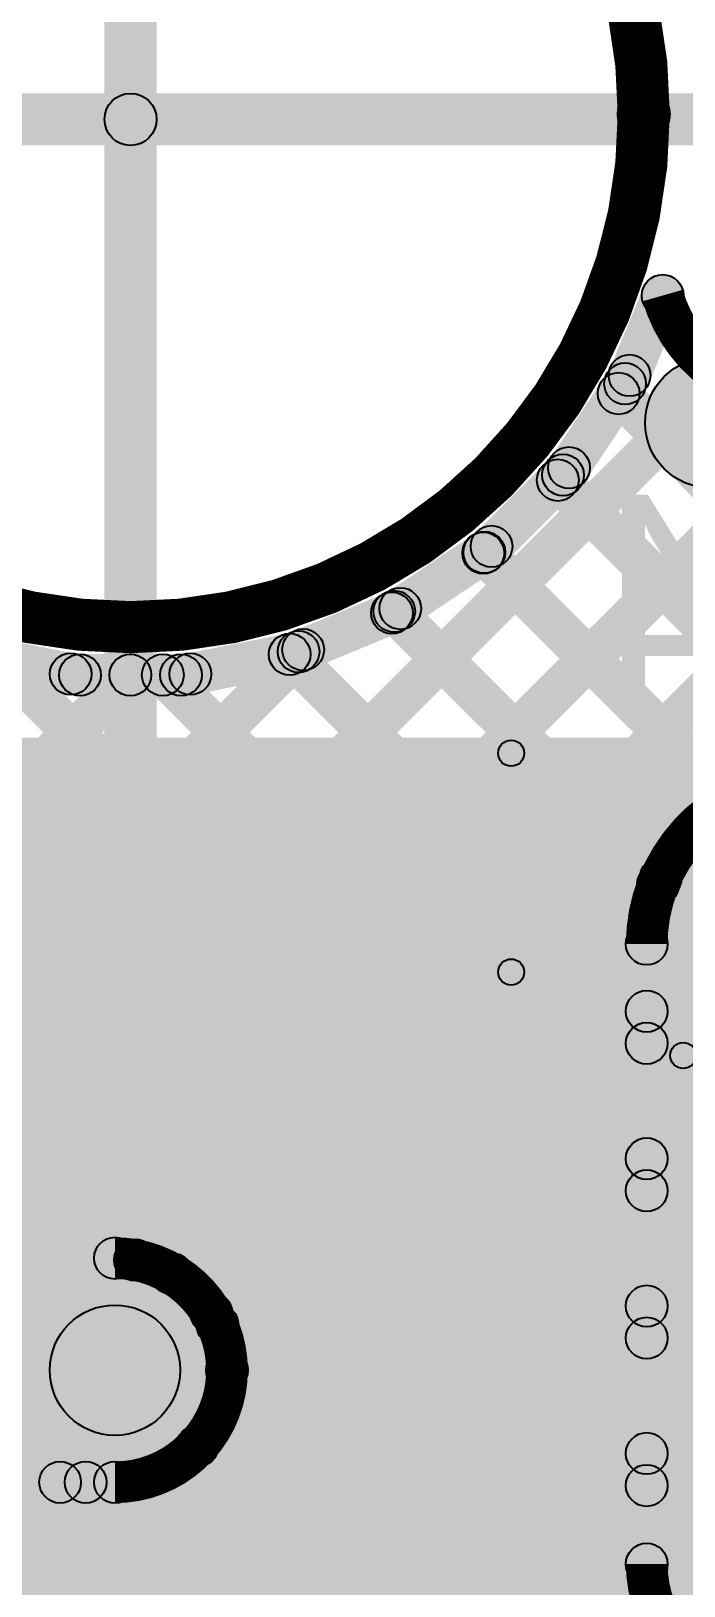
# Model space of a CAD drawing. Header units: millimetres. Extents: x -2.17 to 2.17, y -2.17 to 2.17.
# Drawn here: x -0.0191 to 0.1061, y -0.2814 to 0.0169 of the extents above; entities that cross this region are included whole.
import ezdxf

# ---------------------------------------------------------------- set-up
doc = ezdxf.new("R2010")
doc.units = ezdxf.units.MM
doc.header["$MEASUREMENT"] = 0
for name, color, linetype in [('BottomLayer', 5, 'Continuous'), ('BottomOverlay', 54, 'Continuous'), ('BottomPaste', 16, 'Continuous'), ('BottomSolder', 6, 'Continuous'), ('Mechanical1', 6, 'Continuous'), ('Mechanical2', 216, 'Continuous'), ('MultiLayer', 9, 'Continuous'), ('TopLayer', 1, 'Continuous'), ('TopSolder', 216, 'Continuous'), ('ViaHoleLayer', 16, 'Continuous')]:
    doc.layers.add(name, color=color, linetype=linetype)

# ---------------------------------------------------------------- blocks, each defined once
blk = doc.blocks.new('PBS_110_B_38')
at = {"layer": 'BottomLayer'}
blk.add_hatch(color=5, dxfattribs=at).paths.add_polyline_path([(0.11024, 0.05906), (0.11024, -0.05906), (0.05118, -0.05906), (0.05118, 0.05906)])
at = {"layer": 'BottomOverlay'}
for points in [[(-0.114, 0.0605), (-0.114, 0.0655), (0.114, 0.0655), (0.114, 0.0605)], [(0.1165, -0.063), (0.1115, -0.063), (0.1115, 0.063), (0.1165, 0.063)]]:
    blk.add_hatch(color=54, dxfattribs=at).paths.add_polyline_path(points)
h = blk.add_hatch(color=54, dxfattribs=at)
edge = h.paths.add_edge_path()
edge.add_arc((0.114, 0.063), 0.0025, 0, 360)
h = blk.add_hatch(color=54, dxfattribs=at)
edge = h.paths.add_edge_path()
edge.add_arc((0.114, 0.063), 0.0025, 0, 360)
at = {"layer": 'BottomPaste'}
blk.add_hatch(color=16, dxfattribs=at).paths.add_polyline_path([(0.11024, 0.05906), (0.11024, -0.05906), (0.05118, -0.05906), (0.05118, 0.05906)])
at = {"layer": 'BottomSolder'}
blk.add_hatch(color=6, dxfattribs=at).paths.add_polyline_path([(0.11424, 0.06306), (0.11424, -0.06306), (0.04718, -0.06306), (0.04718, 0.06306)])
at = {"layer": 'BottomOverlay'}
blk.add_circle((0.114, 0.063), 0.0025, dxfattribs=at)
blk.add_circle((0.114, 0.063), 0.0025, dxfattribs=at)
blk = doc.blocks.new('S______B______B_51')
at = {"layer": 'BottomLayer'}
for points in [[(-0.015, 0.0175), (-0.015, -0.0175), (-0.045, -0.0175), (-0.045, 0.0175)], [(0.045, 0.0175), (0.045, -0.0175), (0.015, -0.0175), (0.015, 0.0175)]]:
    blk.add_hatch(color=5, dxfattribs=at).paths.add_polyline_path(points)
at = {"layer": 'BottomOverlay'}
h = blk.add_hatch(color=54, dxfattribs=at)
edge = h.paths.add_edge_path()
edge.add_arc((-0.049, 0.021), 0.0025, 0, 360)
h = blk.add_hatch(color=54, dxfattribs=at)
edge = h.paths.add_edge_path()
edge.add_arc((-0.049, 0.021), 0.0025, 0, 360)
for points in [[(-0.0465, -0.021), (-0.0515, -0.021), (-0.0515, 0.021), (-0.0465, 0.021)], [(-0.049, 0.0185), (-0.049, 0.0235), (0.049, 0.0235), (0.049, 0.0185)], [(0.0515, -0.021), (0.0465, -0.021), (0.0465, 0.021), (0.0515, 0.021)], [(-0.049, -0.0235), (-0.049, -0.0185), (0.049, -0.0185), (0.049, -0.0235)]]:
    blk.add_hatch(color=54, dxfattribs=at).paths.add_polyline_path(points)
h = blk.add_hatch(color=54, dxfattribs=at)
edge = h.paths.add_edge_path()
edge.add_arc((0.049, 0.021), 0.0025, 0, 360)
h = blk.add_hatch(color=54, dxfattribs=at)
edge = h.paths.add_edge_path()
edge.add_arc((0.049, 0.021), 0.0025, 0, 360)
h = blk.add_hatch(color=54, dxfattribs=at)
edge = h.paths.add_edge_path()
edge.add_arc((-0.049, -0.021), 0.0025, 0, 360)
h = blk.add_hatch(color=54, dxfattribs=at)
edge = h.paths.add_edge_path()
edge.add_arc((-0.049, -0.021), 0.0025, 0, 360)
h = blk.add_hatch(color=54, dxfattribs=at)
edge = h.paths.add_edge_path()
edge.add_arc((0.049, -0.021), 0.0025, 0, 360)
h = blk.add_hatch(color=54, dxfattribs=at)
edge = h.paths.add_edge_path()
edge.add_arc((0.049, -0.021), 0.0025, 0, 360)
at = {"layer": 'BottomPaste'}
for points in [[(-0.015, 0.0175), (-0.015, -0.0175), (-0.045, -0.0175), (-0.045, 0.0175)], [(0.045, 0.0175), (0.045, -0.0175), (0.015, -0.0175), (0.015, 0.0175)]]:
    blk.add_hatch(color=16, dxfattribs=at).paths.add_polyline_path(points)
at = {"layer": 'BottomSolder'}
for points in [[(-0.011, 0.0215), (-0.011, -0.0215), (-0.049, -0.0215), (-0.049, 0.0215)], [(0.049, 0.0215), (0.049, -0.0215), (0.011, -0.0215), (0.011, 0.0215)]]:
    blk.add_hatch(color=6, dxfattribs=at).paths.add_polyline_path(points)
at = {"layer": 'BottomOverlay'}
for centre in [(-0.049, 0.021), (-0.049, 0.021), (0.049, 0.021), (0.049, 0.021), (-0.049, -0.021), (-0.049, -0.021), (0.049, -0.021), (0.049, -0.021)]:
    blk.add_circle(centre, 0.0025, dxfattribs=at)
blk = doc.blocks.new('C__0402_B_442')
at = {"layer": 'BottomLayer'}
for points in [[(-0.0095, 0.0125), (-0.0095, -0.0125), (-0.0275, -0.0125), (-0.0275, 0.0125)], [(0.0275, 0.0125), (0.0275, -0.0125), (0.0095, -0.0125), (0.0095, 0.0125)]]:
    blk.add_hatch(color=5, dxfattribs=at).paths.add_polyline_path(points)
at = {"layer": 'BottomOverlay'}
h = blk.add_hatch(color=54, dxfattribs=at)
edge = h.paths.add_edge_path()
edge.add_arc((-0.031, 0.016), 0.0025, 0, 360)
h = blk.add_hatch(color=54, dxfattribs=at)
edge = h.paths.add_edge_path()
edge.add_arc((-0.031, 0.016), 0.0025, 0, 360)
for points in [[(-0.031, 0.0135), (-0.031, 0.0185), (-0.011, 0.0185), (-0.011, 0.0135)], [(0.011, 0.0135), (0.011, 0.0185), (0.031, 0.0185), (0.031, 0.0135)], [(-0.0285, -0.016), (-0.0335, -0.016), (-0.0335, 0.016), (-0.0285, 0.016)], [(0.0335, -0.016), (0.0285, -0.016), (0.0285, 0.016), (0.0335, 0.016)], [(-0.031, -0.0185), (-0.031, -0.0135), (-0.011, -0.0135), (-0.011, -0.0185)], [(0.011, -0.0185), (0.011, -0.0135), (0.031, -0.0135), (0.031, -0.0185)]]:
    blk.add_hatch(color=54, dxfattribs=at).paths.add_polyline_path(points)
h = blk.add_hatch(color=54, dxfattribs=at)
edge = h.paths.add_edge_path()
edge.add_arc((-0.011, 0.016), 0.0025, 0, 360)
h = blk.add_hatch(color=54, dxfattribs=at)
edge = h.paths.add_edge_path()
edge.add_arc((0.011, 0.016), 0.0025, 0, 360)
h = blk.add_hatch(color=54, dxfattribs=at)
edge = h.paths.add_edge_path()
edge.add_arc((0.031, 0.016), 0.0025, 0, 360)
h = blk.add_hatch(color=54, dxfattribs=at)
edge = h.paths.add_edge_path()
edge.add_arc((0.031, 0.016), 0.0025, 0, 360)
h = blk.add_hatch(color=54, dxfattribs=at)
edge = h.paths.add_edge_path()
edge.add_arc((-0.031, -0.016), 0.0025, 0, 360)
h = blk.add_hatch(color=54, dxfattribs=at)
edge = h.paths.add_edge_path()
edge.add_arc((-0.031, -0.016), 0.0025, 0, 360)
h = blk.add_hatch(color=54, dxfattribs=at)
edge = h.paths.add_edge_path()
edge.add_arc((-0.011, -0.016), 0.0025, 0, 360)
h = blk.add_hatch(color=54, dxfattribs=at)
edge = h.paths.add_edge_path()
edge.add_arc((0.011, -0.016), 0.0025, 0, 360)
h = blk.add_hatch(color=54, dxfattribs=at)
edge = h.paths.add_edge_path()
edge.add_arc((0.031, -0.016), 0.0025, 0, 360)
h = blk.add_hatch(color=54, dxfattribs=at)
edge = h.paths.add_edge_path()
edge.add_arc((0.031, -0.016), 0.0025, 0, 360)
at = {"layer": 'BottomPaste'}
for points in [[(-0.0095, 0.0125), (-0.0095, -0.0125), (-0.0275, -0.0125), (-0.0275, 0.0125)], [(0.0275, 0.0125), (0.0275, -0.0125), (0.0095, -0.0125), (0.0095, 0.0125)]]:
    blk.add_hatch(color=16, dxfattribs=at).paths.add_polyline_path(points)
at = {"layer": 'BottomSolder'}
for points in [[(-0.00714, 0.01486), (-0.00714, -0.01486), (-0.02986, -0.01486), (-0.02986, 0.01486)], [(0.02986, 0.01486), (0.02986, -0.01486), (0.00714, -0.01486), (0.00714, 0.01486)]]:
    blk.add_hatch(color=6, dxfattribs=at).paths.add_polyline_path(points)
at = {"layer": 'BottomOverlay'}
for centre in [(-0.031, 0.016), (-0.031, 0.016), (-0.011, 0.016), (0.011, 0.016), (0.031, 0.016), (0.031, 0.016), (-0.031, -0.016), (-0.031, -0.016), (-0.011, -0.016), (0.011, -0.016), (0.031, -0.016), (0.031, -0.016)]:
    blk.add_circle(centre, 0.0025, dxfattribs=at)

msp = doc.modelspace()

# ---------------------------------------------------------------- hatches: boundary and pattern name
at = {"layer": 'BottomLayer'}
h = msp.add_hatch(color=5, dxfattribs=at)
edge = h.paths.add_edge_path()
edge.add_arc((0.11119, -0.05819), 0.0125, 0, 360)
for points in [[(0.10235, -0.06703), (0.12003, -0.04935), (0.13384, -0.06316), (0.11616, -0.08084)], [(-0.043, -0.55161), (0.132, -0.55161), (0.132, -0.11861), (-0.043, -0.11861)]]:
    msp.add_hatch(color=5, dxfattribs=at).paths.add_polyline_path(points)
h = msp.add_hatch(color=5, dxfattribs=at)
edge = h.paths.add_edge_path()
edge.add_arc((-0.003, -0.24), 0.01181, 0, 360)
at = {"layer": 'BottomSolder'}
h = msp.add_hatch(color=6, dxfattribs=at)
edge = h.paths.add_edge_path()
edge.add_arc((-0.003, -0.24), 0.01581, 0, 360)
at = {"layer": 'Mechanical1'}
for points in [[(0.005, 0), (-0.005, 0), (-0.005, 2.16739), (0.005, 2.16739)], [(-2.164, -0.005), (-2.164, 0.005), (0, 0.005), (0, -0.005)], [(0, -0.005), (0, 0.005), (2.16461, 0.005), (2.16461, -0.005)], [(0.005, -2.16461), (-0.005, -2.16461), (-0.005, 0), (0.005, 0)]]:
    msp.add_hatch(color=6, dxfattribs=at).paths.add_polyline_path(points)
h = msp.add_hatch(color=6, dxfattribs=at)
edge = h.paths.add_edge_path()
edge.add_arc((0, 0), 0.005, 0, 360)
h = msp.add_hatch(color=6, dxfattribs=at)
edge = h.paths.add_edge_path()
edge.add_arc((0, 0), 0.005, 0, 360)
h = msp.add_hatch(color=6, dxfattribs=at)
edge = h.paths.add_edge_path()
edge.add_arc((0, 0), 0.005, 0, 360)
h = msp.add_hatch(color=6, dxfattribs=at)
edge = h.paths.add_edge_path()
edge.add_arc((0, 0), 0.005, 0, 360)
at = {"layer": 'Mechanical2'}
h = msp.add_hatch(color=216, dxfattribs=at)
edge = h.paths.add_edge_path()
edge.add_arc((0.09843, 0.001), 0.005, 0, 360)
at = {"layer": 'TopLayer'}
for points in [[(-0.21868, 0.05604), (-0.21302, 0.0617), (0.10183, -0.25315), (0.09617, -0.25881)], [(0.0994, -0.05066), (0.09201, -0.0476), (0.09836, -0.03226), (0.10575, -0.03532)], [(-0.05106, -0.21985), (-0.05672, -0.2142), (0.11092, -0.04656), (0.11658, -0.05221)], [(0.08741, -0.06906), (0.08076, -0.06462), (0.09153, -0.0485), (0.09818, -0.05294)], [(0.09077, -0.05542), (0.09643, -0.04977), (0.16064, -0.11398), (0.15498, -0.11963)], [(-0.02425, -0.22133), (-0.02991, -0.21567), (0.13339, -0.05238), (0.13905, -0.05803)], [(0.00369, -0.22168), (-0.00197, -0.21602), (0.15498, -0.05907), (0.16064, -0.06472)], [(0.07206, -0.08477), (0.0664, -0.07911), (0.08011, -0.0654), (0.08577, -0.07106)], [(0.07912, -0.07205), (0.08477, -0.0664), (0.14242, -0.12404), (0.13676, -0.1297)], [(0.05394, -0.09718), (0.0495, -0.09053), (0.06562, -0.07976), (0.07006, -0.08641)], [(0.06482, -0.08604), (0.07048, -0.08038), (0.11804, -0.12795), (0.11239, -0.13361)], [(0.03375, -0.10582), (0.03069, -0.09843), (0.0486, -0.09101), (0.05166, -0.0984)], [(0.04774, -0.09724), (0.0534, -0.09158), (0.10452, -0.14271), (0.09886, -0.14836)], [(-0.05767, -0.19818), (-0.06333, -0.19253), (0.03027, -0.09893), (0.03592, -0.10459)], [(-0.03128, -0.10657), (-0.02972, -0.09872), (-0.0107, -0.1025), (-0.01226, -0.11035)], [(-0.02778, -0.10658), (-0.02212, -0.10092), (0.10183, -0.22487), (0.09617, -0.23052)], [(0.01226, -0.11035), (0.0107, -0.1025), (0.02972, -0.09872), (0.03128, -0.10657)], [(0.02768, -0.10547), (0.03334, -0.09981), (0.10183, -0.1683), (0.09617, -0.17396)], [(-0.05767, -0.1699), (-0.06333, -0.16424), (-0.00286, -0.10377), (0.0028, -0.10943)], [(-0.00969, -0.1106), (-0.00969, -0.1026), (0.00969, -0.1026), (0.00969, -0.1106)], [(0.00336, -0.10943), (0.00902, -0.10377), (0.10183, -0.19658), (0.09617, -0.20224)], [(-0.06333, -0.12759), (-0.05767, -0.12194), (0.10349, -0.28309), (0.09783, -0.28875)], [(0.0195, -0.23415), (0.01384, -0.22849), (0.09832, -0.14402), (0.10397, -0.14968)], [(-0.06333, -0.15588), (-0.05767, -0.15022), (0.01078, -0.21867), (0.00512, -0.22432)], [(0.103, -0.27719), (0.095, -0.27719), (0.095, -0.15825), (0.103, -0.15825)], [(-0.04201, -0.32394), (-0.04766, -0.31828), (0.09617, -0.17445), (0.10183, -0.1801)], [(-0.01372, -0.32394), (-0.01938, -0.31828), (0.09617, -0.20273), (0.10183, -0.20839)], [(-0.048, -0.2225), (-0.048, -0.2145), (-0.003, -0.2145), (-0.003, -0.2225)], [(0.01268, -0.23188), (0.01833, -0.22622), (0.09985, -0.30775), (0.0942, -0.3134)], [(-0.048, -0.2525), (-0.048, -0.2275), (-0.003, -0.2275), (-0.003, -0.2525)], [(0.01356, -0.32494), (0.00791, -0.31928), (0.09617, -0.23102), (0.10183, -0.23667)], [(0.00995, -0.25744), (0.0156, -0.25178), (0.08248, -0.31865), (0.07682, -0.32431)], [(-0.07029, -0.32394), (-0.07595, -0.31828), (-0.01634, -0.25867), (-0.01068, -0.26433)], [(-0.048, -0.2655), (-0.048, -0.2575), (-0.003, -0.2575), (-0.003, -0.2655)], [(-0.03973, -0.26433), (-0.03407, -0.25867), (0.03136, -0.32411), (0.02571, -0.32976)], [(-0.01145, -0.26433), (-0.00579, -0.25867), (0.06788, -0.33234), (0.06222, -0.33799)], [(0.03534, -0.33145), (0.02968, -0.32579), (0.09617, -0.2593), (0.10183, -0.26496)]]:
    msp.add_hatch(color=1, dxfattribs=at).paths.add_polyline_path(points)
h = msp.add_hatch(color=1, dxfattribs=at)
edge = h.paths.add_edge_path()
edge.add_arc((0.10206, -0.03379), 0.004, 0, 360)
h = msp.add_hatch(color=1, dxfattribs=at)
edge = h.paths.add_edge_path()
edge.add_arc((0.10206, -0.03379), 0.004, 0, 360)
h = msp.add_hatch(color=1, dxfattribs=at)
edge = h.paths.add_edge_path()
edge.add_arc((0.09485, -0.05072), 0.004, 0, 360)
h = msp.add_hatch(color=1, dxfattribs=at)
edge = h.paths.add_edge_path()
edge.add_arc((0.0957, -0.04913), 0.004, 0, 360)
h = msp.add_hatch(color=1, dxfattribs=at)
edge = h.paths.add_edge_path()
edge.add_arc((0.0936, -0.05259), 0.004, 0, 360)
h = msp.add_hatch(color=1, dxfattribs=at)
edge = h.paths.add_edge_path()
edge.add_arc((0.08195, -0.06922), 0.004, 0, 360)
h = msp.add_hatch(color=1, dxfattribs=at)
edge = h.paths.add_edge_path()
edge.add_arc((0.08294, -0.06823), 0.004, 0, 360)
h = msp.add_hatch(color=1, dxfattribs=at)
edge = h.paths.add_edge_path()
edge.add_arc((0.08408, -0.06684), 0.004, 0, 360)
h = msp.add_hatch(color=1, dxfattribs=at)
edge = h.paths.add_edge_path()
edge.add_arc((0.06765, -0.08321), 0.004, 0, 360)
h = msp.add_hatch(color=1, dxfattribs=at)
edge = h.paths.add_edge_path()
edge.add_arc((0.06784, -0.08308), 0.004, 0, 360)
h = msp.add_hatch(color=1, dxfattribs=at)
edge = h.paths.add_edge_path()
edge.add_arc((0.06923, -0.08194), 0.004, 0, 360)
h = msp.add_hatch(color=1, dxfattribs=at)
edge = h.paths.add_edge_path()
edge.add_arc((0.05013, -0.0947), 0.004, 0, 360)
h = msp.add_hatch(color=1, dxfattribs=at)
edge = h.paths.add_edge_path()
edge.add_arc((0.05057, -0.09441), 0.004, 0, 360)
h = msp.add_hatch(color=1, dxfattribs=at)
edge = h.paths.add_edge_path()
edge.add_arc((0.05172, -0.09385), 0.004, 0, 360)
h = msp.add_hatch(color=1, dxfattribs=at)
edge = h.paths.add_edge_path()
edge.add_arc((0.03222, -0.10212), 0.004, 0, 360)
h = msp.add_hatch(color=1, dxfattribs=at)
edge = h.paths.add_edge_path()
edge.add_arc((0.0331, -0.10176), 0.004, 0, 360)
h = msp.add_hatch(color=1, dxfattribs=at)
edge = h.paths.add_edge_path()
edge.add_arc((0.0305, -0.10264), 0.004, 0, 360)
h = msp.add_hatch(color=1, dxfattribs=at)
edge = h.paths.add_edge_path()
edge.add_arc((0.03051, -0.10264), 0.004, 0, 360)
h = msp.add_hatch(color=1, dxfattribs=at)
edge = h.paths.add_edge_path()
edge.add_arc((-0.01148, -0.10643), 0.004, 0, 360)
h = msp.add_hatch(color=1, dxfattribs=at)
edge = h.paths.add_edge_path()
edge.add_arc((-0.00969, -0.1066), 0.004, 0, 360)
h = msp.add_hatch(color=1, dxfattribs=at)
edge = h.paths.add_edge_path()
edge.add_arc((-0.00003, -0.1066), 0.004, 0, 360)
h = msp.add_hatch(color=1, dxfattribs=at)
edge = h.paths.add_edge_path()
edge.add_arc((0.00619, -0.1066), 0.004, 0, 360)
h = msp.add_hatch(color=1, dxfattribs=at)
edge = h.paths.add_edge_path()
edge.add_arc((0.00969, -0.1066), 0.004, 0, 360)
h = msp.add_hatch(color=1, dxfattribs=at)
edge = h.paths.add_edge_path()
edge.add_arc((0.01148, -0.10643), 0.004, 0, 360)
h = msp.add_hatch(color=1, dxfattribs=at)
edge = h.paths.add_edge_path()
edge.add_arc((0.10114, -0.14685), 0.004, 0, 360)
h = msp.add_hatch(color=1, dxfattribs=at)
edge = h.paths.add_edge_path()
edge.add_arc((0.10169, -0.14553), 0.004, 0, 360)
h = msp.add_hatch(color=1, dxfattribs=at)
edge = h.paths.add_edge_path()
edge.add_arc((0.099, -0.15825), 0.004, 0, 360)
h = msp.add_hatch(color=1, dxfattribs=at)
edge = h.paths.add_edge_path()
edge.add_arc((0.099, -0.15825), 0.004, 0, 360)
h = msp.add_hatch(color=1, dxfattribs=at)
edge = h.paths.add_edge_path()
edge.add_arc((0.099, -0.17113), 0.004, 0, 360)
h = msp.add_hatch(color=1, dxfattribs=at)
edge = h.paths.add_edge_path()
edge.add_arc((0.099, -0.17728), 0.004, 0, 360)
h = msp.add_hatch(color=1, dxfattribs=at)
edge = h.paths.add_edge_path()
edge.add_arc((0.099, -0.19941), 0.004, 0, 360)
h = msp.add_hatch(color=1, dxfattribs=at)
edge = h.paths.add_edge_path()
edge.add_arc((0.099, -0.20556), 0.004, 0, 360)
h = msp.add_hatch(color=1, dxfattribs=at)
edge = h.paths.add_edge_path()
edge.add_arc((-0.003, -0.2185), 0.004, 0, 360)
h = msp.add_hatch(color=1, dxfattribs=at)
edge = h.paths.add_edge_path()
edge.add_arc((-0.003, -0.2185), 0.004, 0, 360)
h = msp.add_hatch(color=1, dxfattribs=at)
edge = h.paths.add_edge_path()
edge.add_arc((0.00086, -0.21885), 0.004, 0, 360)
h = msp.add_hatch(color=1, dxfattribs=at)
edge = h.paths.add_edge_path()
edge.add_arc((0.00795, -0.2215), 0.004, 0, 360)
h = msp.add_hatch(color=1, dxfattribs=at)
edge = h.paths.add_edge_path()
edge.add_arc((0.099, -0.2277), 0.004, 0, 360)
h = msp.add_hatch(color=1, dxfattribs=at)
edge = h.paths.add_edge_path()
edge.add_arc((0.0155, -0.22905), 0.004, 0, 360)
h = msp.add_hatch(color=1, dxfattribs=at)
edge = h.paths.add_edge_path()
edge.add_arc((-0.003, -0.24), 0.0125, 0, 360)
h = msp.add_hatch(color=1, dxfattribs=at)
edge = h.paths.add_edge_path()
edge.add_arc((-0.003, -0.24), 0.01181, 0, 360)
h = msp.add_hatch(color=1, dxfattribs=at)
edge = h.paths.add_edge_path()
edge.add_arc((0.01667, -0.23132), 0.004, 0, 360)
h = msp.add_hatch(color=1, dxfattribs=at)
edge = h.paths.add_edge_path()
edge.add_arc((0.099, -0.23384), 0.004, 0, 360)
h = msp.add_hatch(color=1, dxfattribs=at)
edge = h.paths.add_edge_path()
edge.add_arc((0.0185, -0.24), 0.004, 0, 360)
h = msp.add_hatch(color=1, dxfattribs=at)
edge = h.paths.add_edge_path()
edge.add_arc((0.0185, -0.24), 0.004, 0, 360)
h = msp.add_hatch(color=1, dxfattribs=at)
edge = h.paths.add_edge_path()
edge.add_arc((0.01278, -0.25461), 0.004, 0, 360)
h = msp.add_hatch(color=1, dxfattribs=at)
edge = h.paths.add_edge_path()
edge.add_arc((0.099, -0.25598), 0.004, 0, 360)
h = msp.add_hatch(color=1, dxfattribs=at)
edge = h.paths.add_edge_path()
edge.add_arc((-0.01351, -0.2615), 0.004, 0, 360)
h = msp.add_hatch(color=1, dxfattribs=at)
edge = h.paths.add_edge_path()
edge.add_arc((-0.00862, -0.2615), 0.004, 0, 360)
h = msp.add_hatch(color=1, dxfattribs=at)
edge = h.paths.add_edge_path()
edge.add_arc((-0.003, -0.2615), 0.004, 0, 360)
h = msp.add_hatch(color=1, dxfattribs=at)
edge = h.paths.add_edge_path()
edge.add_arc((-0.003, -0.2615), 0.004, 0, 360)
h = msp.add_hatch(color=1, dxfattribs=at)
edge = h.paths.add_edge_path()
edge.add_arc((0.099, -0.26213), 0.004, 0, 360)
h = msp.add_hatch(color=1, dxfattribs=at)
edge = h.paths.add_edge_path()
edge.add_arc((0.099, -0.27719), 0.004, 0, 360)
h = msp.add_hatch(color=1, dxfattribs=at)
edge = h.paths.add_edge_path()
edge.add_arc((0.099, -0.27719), 0.004, 0, 360)
at = {"layer": 'TopSolder'}
h = msp.add_hatch(color=216, dxfattribs=at)
edge = h.paths.add_edge_path()
edge.add_arc((-0.003, -0.24), 0.01581, 0, 360)
at = {"layer": 'ViaHoleLayer'}
h = msp.add_hatch(color=16, dxfattribs=at)
edge = h.paths.add_edge_path()
edge.add_arc((-0.003, -0.24), 0.00591, 0, 360)

# ---------------------------------------------------------------- linework, layer by layer
at = {"layer": 'BottomLayer'}
msp.add_circle((0.11119, -0.05819), 0.0125, dxfattribs=at)
at = {"layer": 'Mechanical1'}
msp.add_circle((0, 0), 0.005, dxfattribs=at)
msp.add_circle((0, 0), 0.005, dxfattribs=at)
msp.add_circle((0, 0), 0.005, dxfattribs=at)
msp.add_circle((0, 0), 0.005, dxfattribs=at)
at = {"layer": 'Mechanical2', "const_width": 0.01}
for points in [[(2.16535, 0.001, 1), (-2.16535, 0.001, 1)], [(2.08135, -0.01, 1), (-2.04935, -0.01, 1)], [(1.84055, 0.001, 1), (-1.84055, 0.001, 1)], [(1.6437, 0.001, 1), (-1.6437, 0.001, 1)], [(1.50394, 0, 1), (-1.50394, 0, 1)], [(1.30709, 0.001, 1), (-1.30709, 0.001, 1)], [(1.17323, 0.001, 1), (-1.17323, 0.001, 1)], [(0.97638, 0.001, 1), (-0.97638, 0.001, 1)], [(0.84252, 0.001, 1), (-0.84252, 0.001, 1)], [(0.64567, 0.001, 1), (-0.64567, 0.001, 1)], [(0.51081, -0.01261, 1), (-0.51281, -0.01261, 1)], [(0.31496, 0.001, 1), (-0.31496, 0.001, 1)], [(0.09843, 0.001, 1), (-0.09843, 0.001, 1)]]:
    msp.add_lwpolyline(points, format="xyb", close=True, dxfattribs=at)
at = {"layer": 'Mechanical2'}
msp.add_circle((0.09843, 0.001), 0.005, dxfattribs=at)
at = {"layer": 'MultiLayer'}
for p, q in [((0.09843, 0.01069), (0.09464, 0.02971)), ((0.09843, 0.001), (0.09843, 0.01069)), ((0.09843, -0.00869), (0.09843, 0.001)), ((0.09464, -0.02771), (0.09843, -0.00869)), ((0.08722, -0.04562), (0.09464, -0.02771)), ((0.07645, -0.06174), (0.08722, -0.04562)), ((0.06274, -0.07545), (0.07645, -0.06174)), ((0.04662, -0.08622), (0.06274, -0.07545)), ((0.02871, -0.09364), (0.04662, -0.08622)), ((-0.02871, -0.09364), (-0.00969, -0.09743)), ((0.00969, -0.09743), (0.02871, -0.09364)), ((-0.00969, -0.09743), (0, -0.09743)), ((0, -0.09743), (0.00969, -0.09743))]:
    msp.add_line(p, q, dxfattribs=at)
at = {"layer": 'TopLayer', "const_width": 0.008}
for points in [[(0.12836, -0.05361, -0.334663), (0.10206, -0.03379)], [(0.099, -0.15825, -0.414214), (0.13038, -0.12687)], [(-0.003, -0.2185, -0.414214), (0.0185, -0.24)], [(0.0185, -0.24, -0.414214), (-0.003, -0.2615)], [(0.12281, -0.301, -0.414214), (0.099, -0.27719)]]:
    msp.add_lwpolyline(points, format="xyb", dxfattribs=at)
at = {"layer": 'TopLayer'}
for centre, radius in [((0.10206, -0.03379), 0.004), ((0.10206, -0.03379), 0.004), ((0.09485, -0.05072), 0.004), ((0.0957, -0.04913), 0.004), ((0.0936, -0.05259), 0.004), ((0.08195, -0.06922), 0.004), ((0.08294, -0.06823), 0.004), ((0.08408, -0.06684), 0.004), ((0.06765, -0.08321), 0.004), ((0.06784, -0.08308), 0.004), ((0.06923, -0.08194), 0.004), ((0.05013, -0.0947), 0.004), ((0.05057, -0.09441), 0.004), ((0.05172, -0.09385), 0.004), ((0.03222, -0.10212), 0.004), ((0.0331, -0.10176), 0.004), ((0.0305, -0.10264), 0.004), ((0.03051, -0.10264), 0.004), ((-0.01148, -0.10643), 0.004), ((-0.00969, -0.1066), 0.004), ((-0.00003, -0.1066), 0.004), ((0.00619, -0.1066), 0.004), ((0.00969, -0.1066), 0.004), ((0.01148, -0.10643), 0.004), ((0.10114, -0.14685), 0.004), ((0.10169, -0.14553), 0.004), ((0.099, -0.15825), 0.004), ((0.099, -0.15825), 0.004), ((0.099, -0.17113), 0.004), ((0.099, -0.17728), 0.004), ((0.099, -0.19941), 0.004), ((0.099, -0.20556), 0.004), ((-0.003, -0.2185), 0.004), ((-0.003, -0.2185), 0.004), ((0.00086, -0.21885), 0.004), ((0.00795, -0.2215), 0.004), ((0.099, -0.2277), 0.004), ((0.0155, -0.22905), 0.004), ((-0.003, -0.24), 0.0125), ((0.01667, -0.23132), 0.004), ((0.099, -0.23384), 0.004), ((0.0185, -0.24), 0.004), ((0.0185, -0.24), 0.004), ((0.01278, -0.25461), 0.004), ((0.099, -0.25598), 0.004), ((-0.01351, -0.2615), 0.004), ((-0.00862, -0.2615), 0.004), ((-0.003, -0.2615), 0.004), ((-0.003, -0.2615), 0.004), ((0.099, -0.26213), 0.004), ((0.099, -0.27719), 0.004), ((0.099, -0.27719), 0.004)]:
    msp.add_circle(centre, radius, dxfattribs=at)

# ---------------------------------------------------------------- block references
at = {"rotation": 360}
for name, p in [('C__0402_B_442', (-0.1225, -0.15461)), ('PBS_110_B_38', (-0.008, -0.24261)), ('S______B______B_51', (0.122, -0.14261))]:
    msp.add_blockref(name, p, dxfattribs=at)

# ---------------------------------------------------------------- texts
at = {"layer": 'BottomOverlay', "text_generation_flag": 2}
for s, p in [('L4', (0.147, -0.112)), ('SB13', (0.063, -0.15861))]:
    msp.add_text(s, height=0.04, dxfattribs=at).set_placement(p)

doc.saveas('drawing.dxf')
